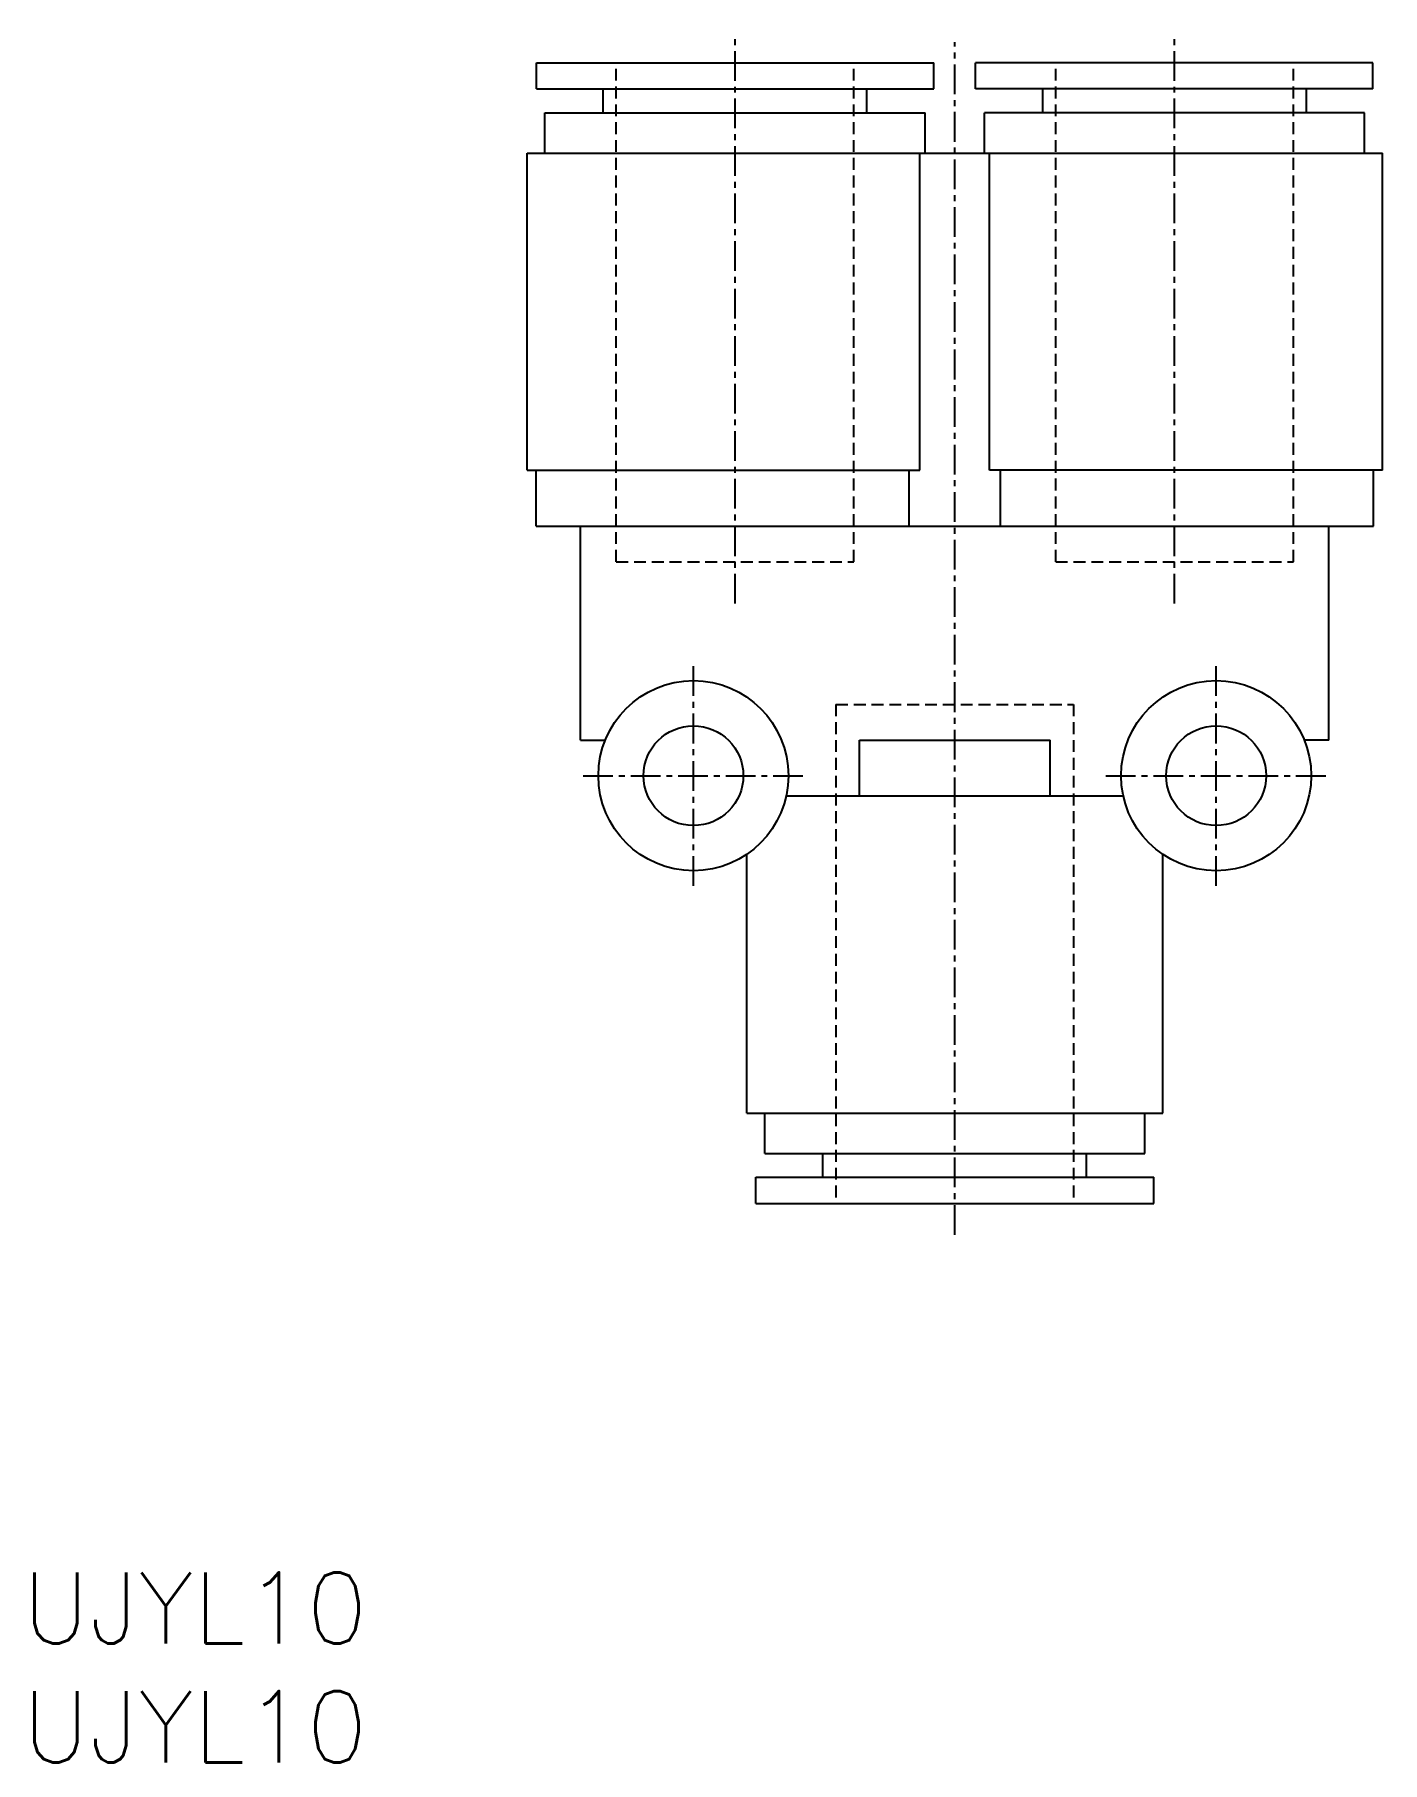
# Model space of a CAD drawing. Extents: x 0.5 to 57.2, y 0 to 72.7.
import ezdxf

# ---------------------------------------------------------------- set-up
doc = ezdxf.new("R2010")
doc.units = 0
doc.linetypes.add('CENTER', pattern=[2, 1.25, -0.25, 0.25, -0.25])
doc.linetypes.add('DASHED', pattern=[0.75, 0.5, -0.25])
doc.layers.get('0').update_dxf_attribs({"linetype": 'CONTINUOUS'})
doc.layers.add('CENTER', color=1, linetype='CENTER')
doc.styles.get("Standard").update_dxf_attribs({"font": 'txt.shx'})

# ---------------------------------------------------------------- blocks, each defined once
blk = doc.blocks.new('*U7')
at = {"color": 7, "linetype": 'CONTINUOUS'}
blk.add_text('UJYL10', height=3, dxfattribs=at).set_placement((0, 5))
blk = doc.blocks.new('*U8')
at = {"color": 7, "linetype": 'CONTINUOUS'}
blk.add_text('UJYL10', height=3, dxfattribs=at).set_placement((0, 0))

msp = doc.modelspace()

# ---------------------------------------------------------------- linework, layer by layer
at = {"color": 7, "linetype": 'CONTINUOUS'}
for p, q in [((21.645, 71.524), (38.37, 71.524)), ((21.645, 70.424), (21.645, 71.524)), ((38.37, 70.424), (38.37, 71.524)), ((40.12, 70.424), (40.12, 71.524)), ((56.845, 71.524), (40.12, 71.524)), ((56.845, 70.424), (56.845, 71.524)), ((21.645, 70.424), (38.37, 70.424)), ((24.445, 69.424), (24.445, 70.424)), ((35.545, 69.424), (35.545, 70.424)), ((56.845, 70.424), (40.12, 70.424)), ((42.945, 69.424), (42.945, 70.424)), ((54.045, 69.424), (54.045, 70.424)), ((21.995, 69.424), (37.995, 69.424)), ((21.995, 67.724), (21.995, 69.424)), ((37.995, 67.724), (37.995, 69.424)), ((40.495, 67.724), (40.495, 69.424)), ((56.495, 69.424), (40.495, 69.424)), ((56.495, 67.724), (56.495, 69.424)), ((21.245, 67.724), (57.245, 67.724)), ((21.245, 54.374), (21.245, 67.724)), ((37.777, 54.374), (37.777, 67.724)), ((40.713, 54.374), (40.713, 67.724)), ((57.245, 54.374), (57.245, 67.724)), ((21.245, 54.374), (37.777, 54.374)), ((21.62, 52.024), (21.62, 54.374)), ((37.324, 52.024), (37.324, 54.374)), ((57.245, 54.374), (40.713, 54.374)), ((41.165, 52.024), (41.165, 54.374)), ((56.87, 52.024), (56.87, 54.374)), ((21.62, 52.024), (56.87, 52.024)), ((23.495, 43.024), (23.495, 52.024)), ((54.995, 43.024), (54.995, 52.024)), ((23.495, 43.024), (24.537, 43.024)), ((35.236, 43.024), (43.253, 43.024)), ((35.236, 40.674), (35.236, 43.024)), ((43.253, 40.674), (43.253, 43.024)), ((54.995, 43.024), (53.953, 43.024)), ((32.153, 40.674), (46.336, 40.674)), ((30.495, 27.324), (30.495, 38.217)), ((47.995, 27.324), (47.995, 38.217)), ((30.495, 27.324), (47.995, 27.324)), ((31.245, 25.624), (31.245, 27.324)), ((47.245, 25.624), (47.245, 27.324)), ((31.245, 25.624), (47.245, 25.624)), ((33.695, 24.624), (33.695, 25.624)), ((44.795, 24.624), (44.795, 25.624)), ((30.87, 23.524), (30.87, 24.624)), ((30.87, 24.624), (47.62, 24.624)), ((47.62, 23.524), (47.62, 24.624)), ((30.87, 23.524), (47.62, 23.524))]:
    msp.add_line(p, q, dxfattribs=at)
at = {"color": 3, "linetype": 'DASHED'}
for p, q in [((24.995, 50.524), (24.995, 71.524)), ((34.995, 50.524), (34.995, 71.524)), ((43.495, 50.524), (43.495, 71.524)), ((53.495, 50.524), (53.495, 71.524)), ((24.995, 50.524), (34.995, 50.524)), ((43.495, 50.524), (53.495, 50.524)), ((34.245, 44.524), (44.245, 44.524)), ((34.245, 44.524), (34.245, 23.524)), ((44.245, 44.524), (44.245, 23.524))]:
    msp.add_line(p, q, dxfattribs=at)
at = {"color": 7, "linetype": 'CONTINUOUS'}
for centre, radius in [((28.245, 41.524), 4), ((50.245, 41.524), 4), ((28.245, 41.524), 2.1), ((50.245, 41.524), 2.1)]:
    msp.add_circle(centre, radius, dxfattribs=at)
at = {"layer": 'CENTER', "color": 1, "linetype": 'CENTER'}
for p, q in [((29.995, 48.768), (29.995, 72.712)), ((48.495, 48.768), (48.495, 72.712)), ((39.245, 22.203), (39.245, 72.395)), ((28.245, 36.884), (28.245, 46.164)), ((50.245, 36.884), (50.245, 46.164)), ((23.605, 41.524), (32.885, 41.524)), ((45.605, 41.524), (54.885, 41.524))]:
    msp.add_line(p, q, dxfattribs=at)

# ---------------------------------------------------------------- block references
at = {"color": 7, "linetype": 'CONTINUOUS'}
for name in ['*U7', '*U8']:
    msp.add_blockref(name, (0, 0), dxfattribs=at)

doc.saveas('drawing.dxf')
